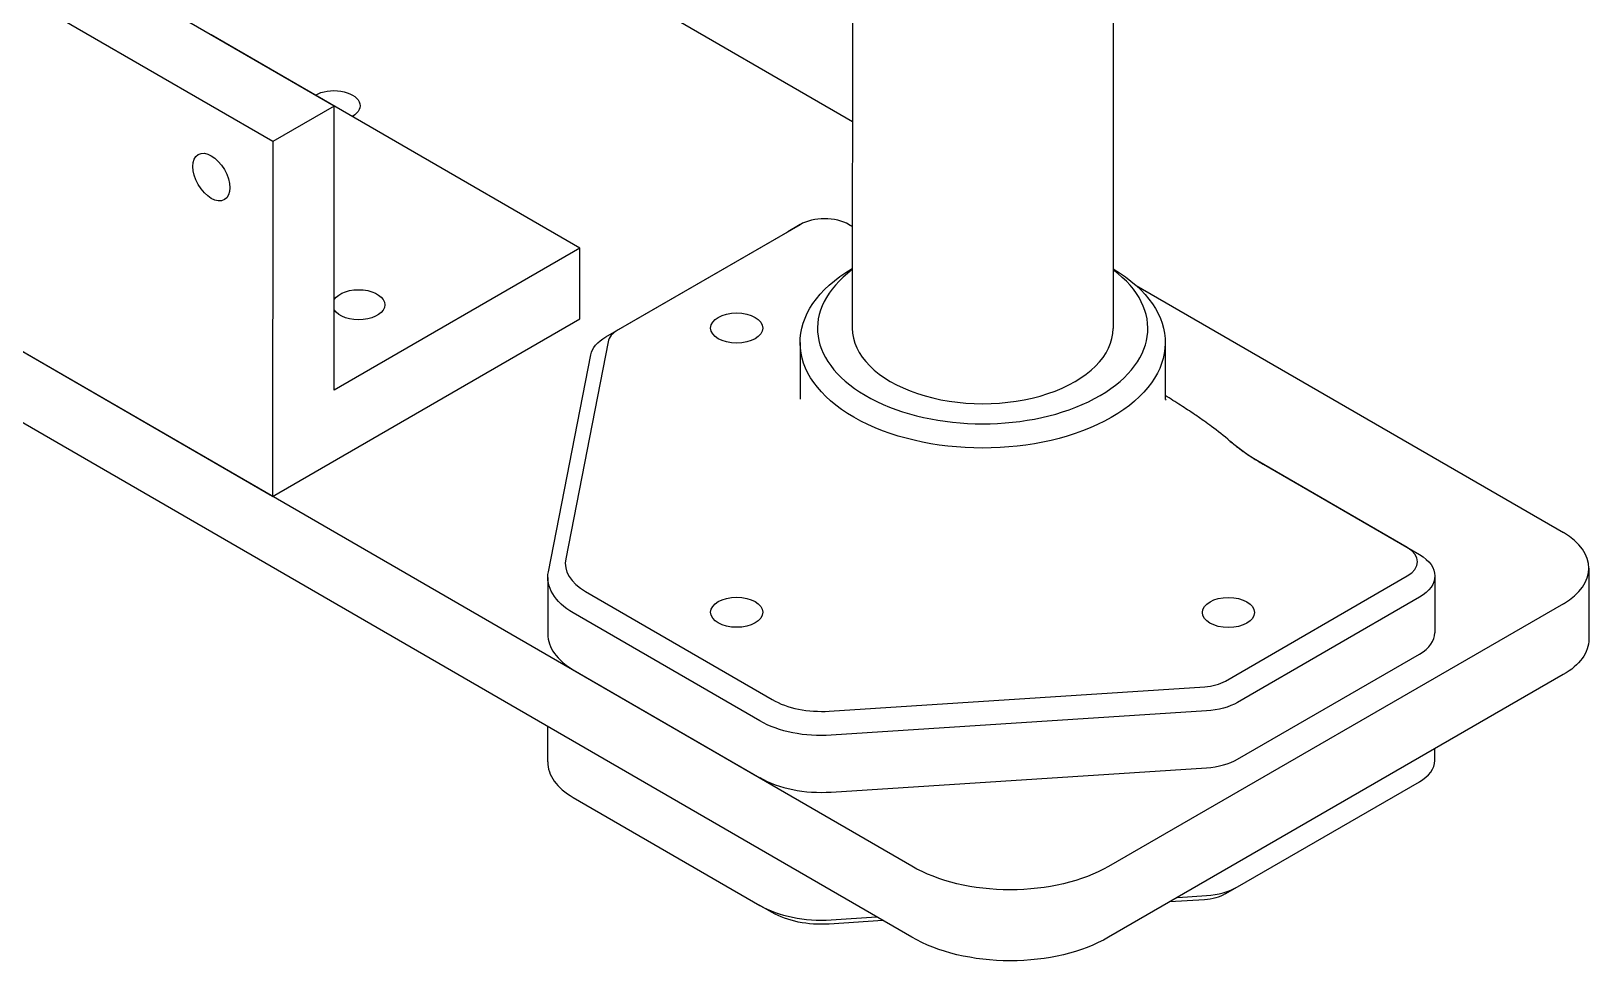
# Model space of a CAD drawing. Header units: millimetres. Extents: x 129 to 6329, y 33 to 3553.
# Drawn here: x 3515.5 to 3694.7, y 2155.9 to 2262.8 of the extents above; entities that cross this region are included whole.
import ezdxf

# ---------------------------------------------------------------- set-up
doc = ezdxf.new("R2010")
doc.units = ezdxf.units.MM
doc.layers.add('vistasIsometricas', color=255, linetype='Continuous')

msp = doc.modelspace()

# ---------------------------------------------------------------- linework, layer by layer
at = {"layer": 'vistasIsometricas', "extrusion": (1e-16, 0.816497, 0.57735)}
for p, q in [((3610.11, 2434.299), (3609.961, 2228.653)), ((3640.104, 2426.345), (3639.961, 2228.631)), ((3616.811, 2166.776), (3356.596, 2317.263)), ((3616.805, 2158.614), (3356.59, 2309.102)), ((3539.102, 2293.434), (3609.978, 2252.446)), ((3550.373, 2254.195), (3507.946, 2278.731)), ((3543.302, 2250.112), (3500.875, 2274.648)), ((3536.207, 2262.415), (3536.183, 2262.401)), ((3578.633, 2237.879), (3536.207, 2262.415)), ((3550.373, 2254.195), (3543.302, 2250.112)), ((3550.349, 2221.549), (3550.373, 2254.195)), ((3543.302, 2250.112), (3543.272, 2209.305)), ((3603.948, 2240.563), (3583.016, 2228.478)), ((3603.952, 2240.566), (3602.539, 2239.753)), ((3609.602, 2240.562), (3609.969, 2240.35)), ((3609.969, 2240.349), (3609.605, 2240.56)), ((3581.601, 2227.664), (3602.532, 2239.749)), ((3578.633, 2237.879), (3550.349, 2221.549)), ((3578.627, 2229.717), (3578.633, 2237.879)), ((3543.272, 2209.305), (3500.846, 2233.841)), ((3642.617, 2233.57), (3691.764, 2205.147)), ((3543.272, 2209.305), (3578.627, 2229.717)), ((3575.001, 2200.648), (3579.881, 2225.602)), ((3581.87, 2227.104), (3576.99, 2202.149)), ((3603.959, 2227.025), (3603.955, 2220.496)), ((3645.959, 2226.995), (3645.955, 2220.466)), ((3653.439, 2215.642), (3653.406, 2215.668)), ((3673.81, 2203.429), (3655.837, 2213.823)), ((3657.25, 2213.007), (3655.837, 2213.823)), ((3657.25, 2213.007), (3675.223, 2202.613)), ((3694.693, 2201.057), (3694.687, 2192.896)), ((3574.938, 2200.001), (3574.933, 2193.472)), ((3652.878, 2188.076), (3673.81, 2200.16)), ((3676.98, 2200.159), (3676.975, 2193.63)), ((3579.282, 2198.36), (3600.753, 2185.943)), ((3691.764, 2196.975), (3639.438, 2166.765)), ((3675.223, 2197.71), (3654.291, 2185.625)), ((3599.338, 2183.494), (3577.867, 2195.912)), ((3654.287, 2179.096), (3675.218, 2191.181)), ((3577.862, 2189.382), (3599.333, 2176.965)), ((3691.758, 2188.813), (3639.433, 2158.603)), ((3607.308, 2184.615), (3650.499, 2187.414)), ((3650.722, 2184.634), (3607.532, 2181.835)), ((3574.922, 2178.781), (3574.925, 2182.834)), ((3676.965, 2178.94), (3676.966, 2180.273)), ((3607.527, 2175.305), (3650.718, 2178.104)), ((3654.276, 2164.405), (3675.207, 2176.49)), ((3577.851, 2174.692), (3599.322, 2162.274)), ((3650.481, 2162.93), (3646.477, 2162.67)), ((3647.393, 2163.199), (3650.707, 2163.414)), ((3652.856, 2163.588), (3654.269, 2164.401)), ((3600.74, 2161.456), (3599.328, 2162.271)), ((3613.488, 2160.532), (3607.29, 2160.131)), ((3607.516, 2160.615), (3612.758, 2160.954))]:
    msp.add_line(p, q, dxfattribs=at)
at = {"layer": 'vistasIsometricas', "extrusion": (1.33261e-16, -1.00024e-16, -1)}
for centre, major_axis, start_param, end_param in [((3550.343, 2254.246), (-3, 0.002), 0.7821827, 3.9293659), ((3585.843, 2225.21), (-6, 0.004), 0.1120969, 0.784978)]:
    msp.add_ellipse(centre, major_axis=major_axis, ratio=0.5778348, start_param=start_param, end_param=end_param, dxfattribs=at)
at = {"layer": 'vistasIsometricas'}
for centre, major_axis, ratio, start_param, end_param in [((3536.225, 2246.04), (-1.5, 2.598), 0.5773503, 1.5707963, 7.8539816), ((3606.776, 2238.927), (-4, 0.003), 0.5778348, 3.927411, 5.4982073), ((3624.961, 2228.642), (-19, 0.014), 0.5778348, -0.6608453, 3.8024379), ((3596.664, 2228.677), (-3, 0.002), 0.5778348, 3.1415927, 9.424778), ((3585.845, 2226.843), (-4, 0.003), 0.5778348, -0.784978, -0.1120969), ((3624.961, 2228.642), (-15, 0.011), 0.5778348, 0, 3.1415927), ((3684.693, 2201.064), (-10, 0.007), 0.5778348, 2.3566147, 3.927411), ((3670.981, 2201.796), (-4, 0.003), 0.5778348, 2.3566147, 3.927411), ((3584.939, 2201.626), (-8, 0.006), 0.5778348, -0.1120969, 0.7858183), ((3596.664, 2195.989), (-3, 0.002), 0.5778348, 3.1415927, 9.424778), ((3653.233, 2195.962), (-3, 0.002), 0.5778348, 3.1415927, 9.424778), ((3584.933, 2193.465), (-10, 0.007), 0.5778348, 0, 0.7858183), ((3670.975, 2193.635), (-6, 0.004), 0.5778348, 2.3566147, 3.1415927), ((3650.05, 2189.711), (-4, 0.003), 0.5778348, 1.6837336, 2.3566147), ((3606.41, 2189.209), (-8, 0.006), 0.5778348, 0.7858183, 1.6837336), ((3650.044, 2181.55), (-6, 0.004), 0.5778348, 1.6837336, 2.3566147), ((3584.922, 2178.774), (-10, 0.007), 0.5778348, 0, 0.7858183), ((3670.965, 2178.944), (-6, 0.004), 0.5778348, 2.3566147, 3.1415927), ((3606.404, 2181.048), (-10, 0.007), 0.5778348, 0.7858183, 1.6837336), ((3650.033, 2166.859), (-6, 0.004), 0.5778348, 1.6837336, 2.3566147), ((3606.393, 2166.357), (-10, 0.007), 0.5778348, 0.7858183, 1.6837336)]:
    msp.add_ellipse(centre, major_axis=major_axis, ratio=ratio, start_param=start_param, end_param=end_param, dxfattribs=at)
at = {"layer": 'vistasIsometricas', "extrusion": (1.99927e-16, -9.99999e-17, -1)}
for centre, major_axis, start_param, end_param in [((3624.959, 2227.01), (-21, 0.015), 2.3663993, 7.0583787), ((3553.177, 2231.354), (-3, 0.002), 0.3468972, 5.9362881)]:
    msp.add_ellipse(centre, major_axis=major_axis, ratio=0.5778348, start_param=start_param, end_param=end_param, dxfattribs=at)
at = {"layer": 'vistasIsometricas', "extrusion": (1.66958e-16, 4.00024e-16, -1)}
for centre, start_param, end_param in [((3670.98, 2200.164), 2.3557743, 3.9265706), ((3650.049, 2188.079), 3.9265706, 4.5994517)]:
    msp.add_ellipse(centre, major_axis=(-6, 0.004), ratio=0.5778348, start_param=start_param, end_param=end_param, dxfattribs=at)
at = {"layer": 'vistasIsometricas', "extrusion": (1.40218e-16, 2.99971e-16, -1)}
for centre, start_param, end_param in [((3584.938, 2199.994), -0.7858183, 0.1120969), ((3606.409, 2187.577), 4.5994517, 5.497367)]:
    msp.add_ellipse(centre, major_axis=(-10, 0.007), ratio=0.5778348, start_param=start_param, end_param=end_param, dxfattribs=at)
at = {"layer": 'vistasIsometricas', "extrusion": (2.6e-16, 2.90978e-20, -1)}
msp.add_ellipse((3684.687, 2192.903), major_axis=(-10, 0.007), ratio=0.5778348, start_param=3.1415927, end_param=3.9265706, dxfattribs=at)
at = {"layer": 'vistasIsometricas', "extrusion": (1.49927e-16, -1.00036e-16, -1)}
for centre in [(3628.125, 2173.308), (3628.119, 2165.146)]:
    msp.add_ellipse(centre, major_axis=(-16, 0.012), ratio=0.5778348, start_param=3.9265706, end_param=5.497367, dxfattribs=at)
at = {"layer": 'vistasIsometricas', "extrusion": (1.50073e-16, 1.00036e-16, -1)}
msp.add_ellipse((3650.032, 2165.227), major_axis=(-4, 0.003), ratio=0.5778348, start_param=3.9282513, end_param=4.5994517, dxfattribs=at)
at = {"layer": 'vistasIsometricas', "extrusion": (7.48545e-17, -1.99982e-16, -1)}
msp.add_ellipse((3606.392, 2164.725), major_axis=(-8, 0.006), ratio=0.5778348, start_param=4.5994517, end_param=5.4965266, dxfattribs=at)
at = {"layer": 'vistasIsometricas'}
for points, knots in [([(3653.406, 2215.668), (3652.732, 2216.261), (3651.99, 2216.842), (3651.014, 2217.564), (3650.743, 2217.76), (3650.096, 2218.219), (3649.714, 2218.483), (3648.807, 2219.097), (3648.27, 2219.45), (3647.15, 2220.171), (3646.555, 2220.545), (3645.955, 2220.915)], [-1.61142087, -1.61142087, -1.61142087, -1.61142087, -1.44789103, -1.44789103, -1.38649338, -1.38649338, -1.30107225, -1.30107225, -1.18235238, -1.18235238, -1.05187954, -1.05187954, -1.05187954, -1.05187954]), ([(3655.837, 2213.823), (3655.436, 2214.1), (3655.036, 2214.392), (3654.628, 2214.702), (3654.221, 2215.013), (3653.814, 2215.336), (3653.406, 2215.668)], [0, 0, 0, 0, 0.5, 0.5, 0.5, 1, 1, 1, 1]), ([(3653.439, 2215.642), (3653.919, 2215.252), (3654.423, 2214.867), (3655.297, 2214.243), (3655.66, 2213.996), (3656.405, 2213.512), (3656.792, 2213.274), (3657.161, 2213.059)], [0, 0, 0, 0, 0.09635302, 0.09635302, 0.1616539, 0.1616539, 0.23017197, 0.23017197, 0.23017197, 0.23017197])]:
    msp.add_open_spline(points, degree=3, knots=knots, dxfattribs=at)
for points in [[(3645.955, 2220.588), (3646.007, 2220.483), (3646.077, 2220.366), (3646.077, 2220.366)], [(3653.155, 2215.886), (3653.307, 2215.756), (3653.46, 2215.628), (3653.614, 2215.5)], [(3657.161, 2213.059), (3657.191, 2213.042), (3657.22, 2213.024), (3657.25, 2213.007)]]:
    msp.add_open_spline(points, degree=3, dxfattribs=at)

doc.saveas('drawing.dxf')
